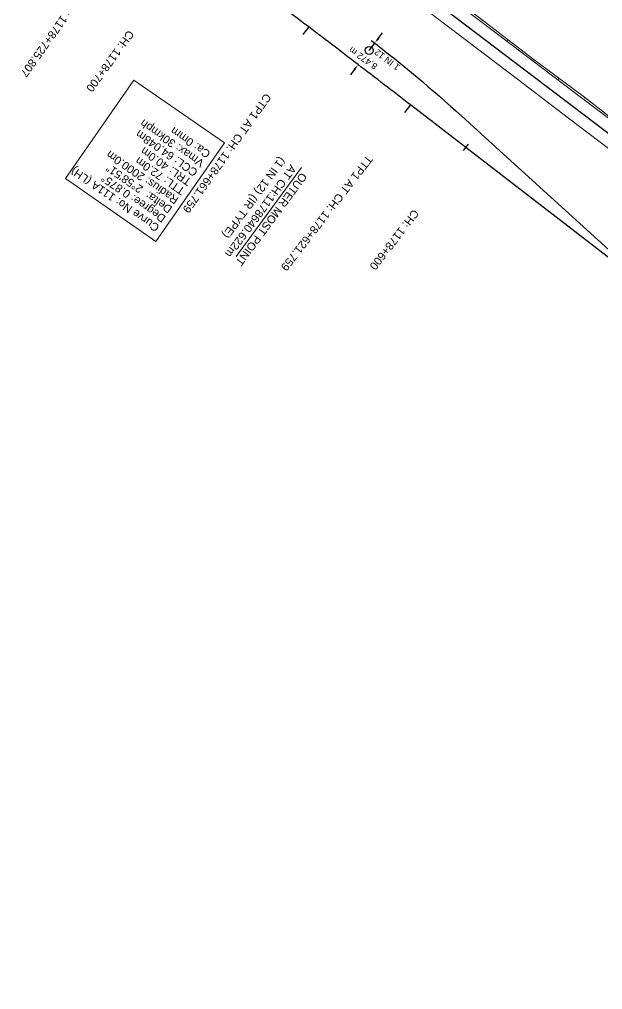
# Model space of a CAD drawing. Header units: metres. Extents: x 646784 to 658818, y 3369438 to 3378376.
# Drawn here: x 653354.1 to 653536.1, y 3373089.9 to 3373392.9 of the extents above; entities that cross this region are included whole.
import ezdxf

# ---------------------------------------------------------------- set-up
doc = ezdxf.new("R2010")
doc.units = ezdxf.units.M
doc.header["$MEASUREMENT"] = 0
doc.linetypes.add('CENTER', pattern=[2, 1.25, -0.25, 0.25, -0.25])
doc.linetypes.add('CENTER2', pattern=[1.125, 0.75, -0.125, 0.125, -0.125])
doc.layers.get('Defpoints').update_dxf_attribs({"lineweight": 0})
for name, color, linetype, lineweight in [('C-ALIG-DG-SPIRAL', 1, 'CENTER2', 70), ('Existing Railway Boundary', 7, 'CENTER', 0), ('IR Proposed Curve_Details', 190, 'Continuous', 0), ('PROPOSED DFCC TOE LINE', 239, 'Continuous', 0), ('PROPOSED DFCC TOE SLOPES', 239, 'Continuous', 0)]:
    doc.layers.add(name, color=color, linetype=linetype, lineweight=lineweight)
for name, color, linetype in [('IR PROPOSALS', 190, 'Continuous'), ('LINK LINE', 190, 'Continuous'), ('PROPOSED DFCC FORMATION LINE', 187, 'Continuous')]:
    doc.layers.add(name, color=color, linetype=linetype)
doc.styles.add('Arial', font='arial.ttf')
doc.styles.get("Standard").update_dxf_attribs({"font": 'arial.ttf'})
doc.styles.add('Style-Arial', font='arial.ttf')
doc.dimstyles.new('DIM', dxfattribs={"dimtxt": 2.5, "dimasz": 2.5, "dimexe": 0.18, "dimexo": 0.0625, "dimgap": 0.09, "dimtad": 0, "dimtih": 1, "dimtoh": 1, "dimdec": 3, "dimzin": 0, "dimdsep": 46, "dimtxsty": 'Standard', "dimcen": 0.09, "dimadec": 0, "dimazin": 0, "dimtfac": 1, "dimtdec": 3, "dimtofl": 0, "dimtmove": 0, "dimatfit": 3, "dimfxl": 1, "dimtolj": 1, "dimtzin": 0, "dimarcsym": 0})

# ---------------------------------------------------------------- blocks, each defined once
blk = doc.blocks.new('Tick Hor')
blk.add_lwpolyline([(-0.5, 0), (0.5, 0)])
blk = doc.blocks.new('*D5045')
at = {"layer": 'Defpoints', "color": 0, "linetype": 'ByBlock', "ltscale": 0.5, "transparency": 16777216}
for p in [(653465, 3373385.51), (653459.84, 3373378.79), (653459.84, 3373378.79)]:
    blk.add_point(p, dxfattribs=at)
at = {"layer": 'Existing Railway Boundary', "color": 0, "linetype": 'ByBlock', "lineweight": -2, "ltscale": 0.5, "transparency": 16777216}
for p, q in [((653466.22, 3373387.09), (653467.44, 3373388.68)), ((653465.05, 3373385.47), (653465.14, 3373385.4)), ((653459.89, 3373378.75), (653459.98, 3373378.68)), ((653458.62, 3373377.2), (653457.4, 3373375.62))]:
    blk.add_line(p, q, dxfattribs=at)
at = {"layer": 'Existing Railway Boundary', "color": 0, "linetype": 'ByBlock', "ltscale": 0.5, "transparency": 16777216}
for points in [[(653465.95, 3373387.3), (653466.48, 3373386.89), (653465, 3373385.51)], [(653458.36, 3373377.41), (653458.88, 3373377), (653459.84, 3373378.79)]]:
    blk.add_solid(points, dxfattribs=at)
at = {"layer": 'Existing Railway Boundary', "color": 0, "linetype": 'ByBlock', "ltscale": 0.5, "transparency": 16777216, "insert": (653461.4, 3373380.82), "char_height": 2, "attachment_point": 5, "rotation": 145}
blk.add_mtext('\\A1;8.472 m', dxfattribs=at)

msp = doc.modelspace()

# ---------------------------------------------------------------- linework, layer by layer
at = {"layer": 'C-ALIG-DG-SPIRAL', "color": 1, "linetype": 'Continuous', "lineweight": 30, "flags": 128}
msp.add_lwpolyline([(653890.1953, 3373089.885), (653472.2157, 3373407.2722)], dxfattribs=at)
at = {"layer": 'IR PROPOSALS'}
msp.add_line((653463.2726, 3373383.2384, 0.6668), (653465.0016, 3373385.5096, 0.4226), dxfattribs=at)
for points in [[(653463.9132, 3373386.3465, -0.02078832), (653492.0419, 3373362.7978), (653499.476, 3373356.0293)], [(653569.8903, 3373293.8606, -0.02078832), (653541.8077, 3373317.4643), (653534.3868, 3373324.2473)]]:
    msp.add_lwpolyline(points, format="xyb", dxfattribs=at)
msp.add_lwpolyline([(653499.476, 3373356.0293), (653534.597, 3373324.0524)], dxfattribs=at)
msp.add_circle((653463.2726, 3373383.2384, 0.6668), 1.2487, dxfattribs=at)
at = {"layer": 'IR Proposed Curve_Details', "elevation": -272.232}
msp.add_lwpolyline([(653418.1136, 3373354.3705), (653396.7207, 3373323.5711), (653368.4333, 3373343.1846), (653389.8262, 3373373.984)], close=True, dxfattribs=at)
at = {"layer": 'LINK LINE', "linetype": 'Continuous', "lineweight": 30}
for p, q in [((653444.4083, 3373390.555), (653442.599, 3373388.162)), ((653476.1531, 3373366.2187), (653474.32, 3373363.844))]:
    msp.add_line(p, q, dxfattribs=at)
at = {"layer": 'LINK LINE', "linetype": 'Continuous', "lineweight": 30, "flags": 128}
for points in [[(653623.4675, 3373252.503), (653476.1531, 3373366.2187), (653475.1317, 3373367.0072), (653474.1103, 3373367.7956), (653473.0888, 3373368.584), (653472.0673, 3373369.3723), (653471.0457, 3373370.1606), (653470.0241, 3373370.9487), (653469.0023, 3373371.7367), (653467.9804, 3373372.5245), (653466.9584, 3373373.3122), (653465.9363, 3373374.0997), (653464.914, 3373374.887), (653463.8915, 3373375.674), (653462.8688, 3373376.4608), (653461.8459, 3373377.2473), (653460.8228, 3373378.0336), (653459.7994, 3373378.8194), (653458.7757, 3373379.605), (653457.7518, 3373380.3902), (653456.7276, 3373381.175), (653455.7031, 3373381.9594), (653454.6782, 3373382.7434), (653453.6531, 3373383.5269), (653452.6275, 3373384.31), (653451.6016, 3373385.0925), (653450.5753, 3373385.8746), (653449.5485, 3373386.6561), (653448.5214, 3373387.4371), (653447.4938, 3373388.2175), (653446.4658, 3373388.9973), (653445.4373, 3373389.7764), (653444.4083, 3373390.555, 0.00800617), (653392.7098, 3373428.358)], [(653444.4083, 3373390.555, 0.00800617), (653392.7098, 3373428.358)]]:
    msp.add_lwpolyline(points, format="xyb", dxfattribs=at)
for points in [[(653476.1531, 3373366.2187), (653475.1317, 3373367.0072), (653474.1103, 3373367.7956), (653473.0888, 3373368.584), (653472.0673, 3373369.3723), (653471.0457, 3373370.1606), (653470.0241, 3373370.9487), (653469.0023, 3373371.7367), (653467.9804, 3373372.5245), (653466.9584, 3373373.3122), (653465.9363, 3373374.0997), (653464.914, 3373374.887), (653463.8915, 3373375.674), (653462.8688, 3373376.4608), (653461.8459, 3373377.2473), (653460.8228, 3373378.0336), (653459.7994, 3373378.8194), (653458.7757, 3373379.605), (653457.7518, 3373380.3902), (653456.7276, 3373381.175), (653455.7031, 3373381.9594), (653454.6782, 3373382.7434), (653453.6531, 3373383.5269), (653452.6275, 3373384.31), (653451.6016, 3373385.0925), (653450.5753, 3373385.8746), (653449.5485, 3373386.6561), (653448.5214, 3373387.4371), (653447.4938, 3373388.2175), (653446.4658, 3373388.9973), (653445.4373, 3373389.7764), (653444.4083, 3373390.555)], [(653623.4675, 3373252.503), (653476.1531, 3373366.2187)]]:
    msp.add_lwpolyline(points, dxfattribs=at)
at = {"layer": 'PROPOSED DFCC FORMATION LINE', "lineweight": 0, "flags": 128}
for points in [[(653545.9416, 3373355.998), (653530.0133, 3373368.093), (653514.085, 3373380.1879), (653498.1566, 3373392.2829), (653482.2283, 3373404.3779), (653474.4835, 3373410.2588)], [(653541.406, 3373350.0249), (653525.4777, 3373362.1199), (653509.5494, 3373374.2148), (653493.621, 3373386.3098), (653477.6927, 3373398.4048), (653469.9479, 3373404.2857)]]:
    msp.add_lwpolyline(points, dxfattribs=at)
at = {"layer": 'PROPOSED DFCC TOE LINE', "lineweight": 0, "flags": 128}
msp.add_lwpolyline([(653474.8965, 3373410.8027), (653482.6146, 3373404.8866), (653498.5432, 3373392.7919), (653514.3943, 3373380.5953), (653530.4622, 3373368.6842), (653546.1772, 3373356.3082), (653562.188, 3373344.3219), (653577.6146, 3373332.5586)], dxfattribs=at)
at = {"layer": 'PROPOSED DFCC TOE SLOPES', "linetype": 'Continuous', "lineweight": 0, "flags": 128}
for points in [[(653498.4827, 3373392.4359), (653498.6756, 3373392.69)], [(653506.2539, 3373386.1344), (653506.6011, 3373386.5917)], [(653514.3733, 3373380.2913), (653514.5285, 3373380.4958)], [(653522.1822, 3373374.0394), (653522.5625, 3373374.5402)], [(653530.37, 3373368.2864), (653530.5935, 3373368.5808)]]:
    msp.add_lwpolyline(points, dxfattribs=at)

# ---------------------------------------------------------------- block references
at = {"layer": 'LINK LINE', "linetype": 'Continuous', "lineweight": 30, "xscale": 2.499999999999999, "yscale": 2.499999999999999, "zscale": 2.499999999999999, "rotation": 232.3345237615412}
msp.add_blockref('Tick Hor', (653493.3776, 3373352.9227), dxfattribs=at)

# ---------------------------------------------------------------- texts
at = {"layer": 'IR PROPOSALS'}
msp.add_text('1 IN 12', height=2, rotation=142.596665, dxfattribs=at).set_placement((653473.0447, 3373378.3749, 0.0193))
at = {"layer": 'IR Proposed Curve_Details', "insert": (653414.0276, 3373351.4826), "char_height": 2.5, "attachment_point": 7, "rotation": 145.26392, "line_spacing_factor": 0.84, "style": 'Style-Arial'}
msp.add_mtext('Curve No: 111A (LH)\\PDegree: 0.875%%D\\PDelta:  2%%D58\'51"\\PRadius: 2000.0m\\PTTL: 72.0m\\PTRL: 40.0m\\PCCL: 64.048m\\PVmax: 30kmph\\PCa: 0mm', dxfattribs=at)

# ---------------------------------------------------------------- dimensions: what is measured, and where the dimension line sits
at = {"layer": 'Existing Railway Boundary', "color": 190, "linetype": 'ByBlock', "ltscale": 0.5}
dim = msp.add_linear_dim(base=(653459.8381, 3373378.7902), p1=(653465.0004, 3373385.508), p2=(653459.8381, 3373378.7902), angle=232.459927, dimstyle='DIM', override={"dimtxt": 2, "dimasz": 2, "dimpost": ' m', "dimtmove": 2}, dxfattribs=at)
dim.commit()
dim.dimension.update_dxf_attribs({"geometry": '*D5045', "text_midpoint": (653461.3992, 3373380.8216), "dimtype": 129, "text_rotation": 145})

# ---------------------------------------------------------------- next in the draw order: texts
at = {"layer": 'LINK LINE', "linetype": 'Continuous', "lineweight": 30, "char_height": 2.5, "attachment_point": 6, "style": 'Arial', "bg_fill": 3, "box_fill_scale": 1.04, "bg_fill_color": 256, "bg_fill_true_color": 13158600, "bg_fill_transparency": 0}
for s, insert, width, rotation in [('CTP2 AT CH: 1178+725.807', (653355.246, 3373375.363), 44.860948, 234.742322), ('CTP1 AT CH: 1178+661.759', (653405.9045, 3373332.892, -272.232), 44.866115, 234.535346), ('TTP1 AT CH: 1178+621.759', (653436.496, 3373314.8444), 44.566422, 232.334524)]:
    msp.add_mtext(s, dxfattribs=dict(at, insert=insert, width=width, rotation=rotation))

# ---------------------------------------------------------------- next in the draw order: linework, layer by layer
at = {"layer": 'IR PROPOSALS', "lineweight": 13, "elevation": 271.2526, "flags": 128}
msp.add_lwpolyline([(653421.7268, 3373318.8928), (653442.1486, 3373346.6208)], dxfattribs=at)

# ---------------------------------------------------------------- next in the draw order: texts
at = {"layer": 'IR PROPOSALS', "lineweight": 13, "insert": (653439.4168, 3373347.2314, 271.2526), "char_height": 2.5, "width": 34.880048, "attachment_point": 4, "rotation": 233.649422, "line_spacing_factor": 0.648, "style": 'Style-Arial'}
msp.add_mtext('\\A1;\\pxsm1;OUTER MOST POINT\\PAT {\\A0;CH:1178640.622m \\P(1 IN 12) (IR TYPE)}', dxfattribs=at)
at = {"layer": 'LINK LINE', "linetype": 'Continuous', "lineweight": 30, "char_height": 2.5, "width": 22.502814, "attachment_point": 4, "style": 'Arial', "bg_fill": 3, "box_fill_scale": 1.04, "bg_fill_color": 256, "bg_fill_true_color": 13158600, "bg_fill_transparency": 0}
for s, insert, rotation in [('CH: 1178+700', (653389.0704, 3373389.0285), 234.002999), ('CH: 1178+600', (653478.0402, 3373333.0538), 232.334524)]:
    msp.add_mtext(s, dxfattribs=dict(at, insert=insert, rotation=rotation))

doc.saveas('drawing.dxf')
